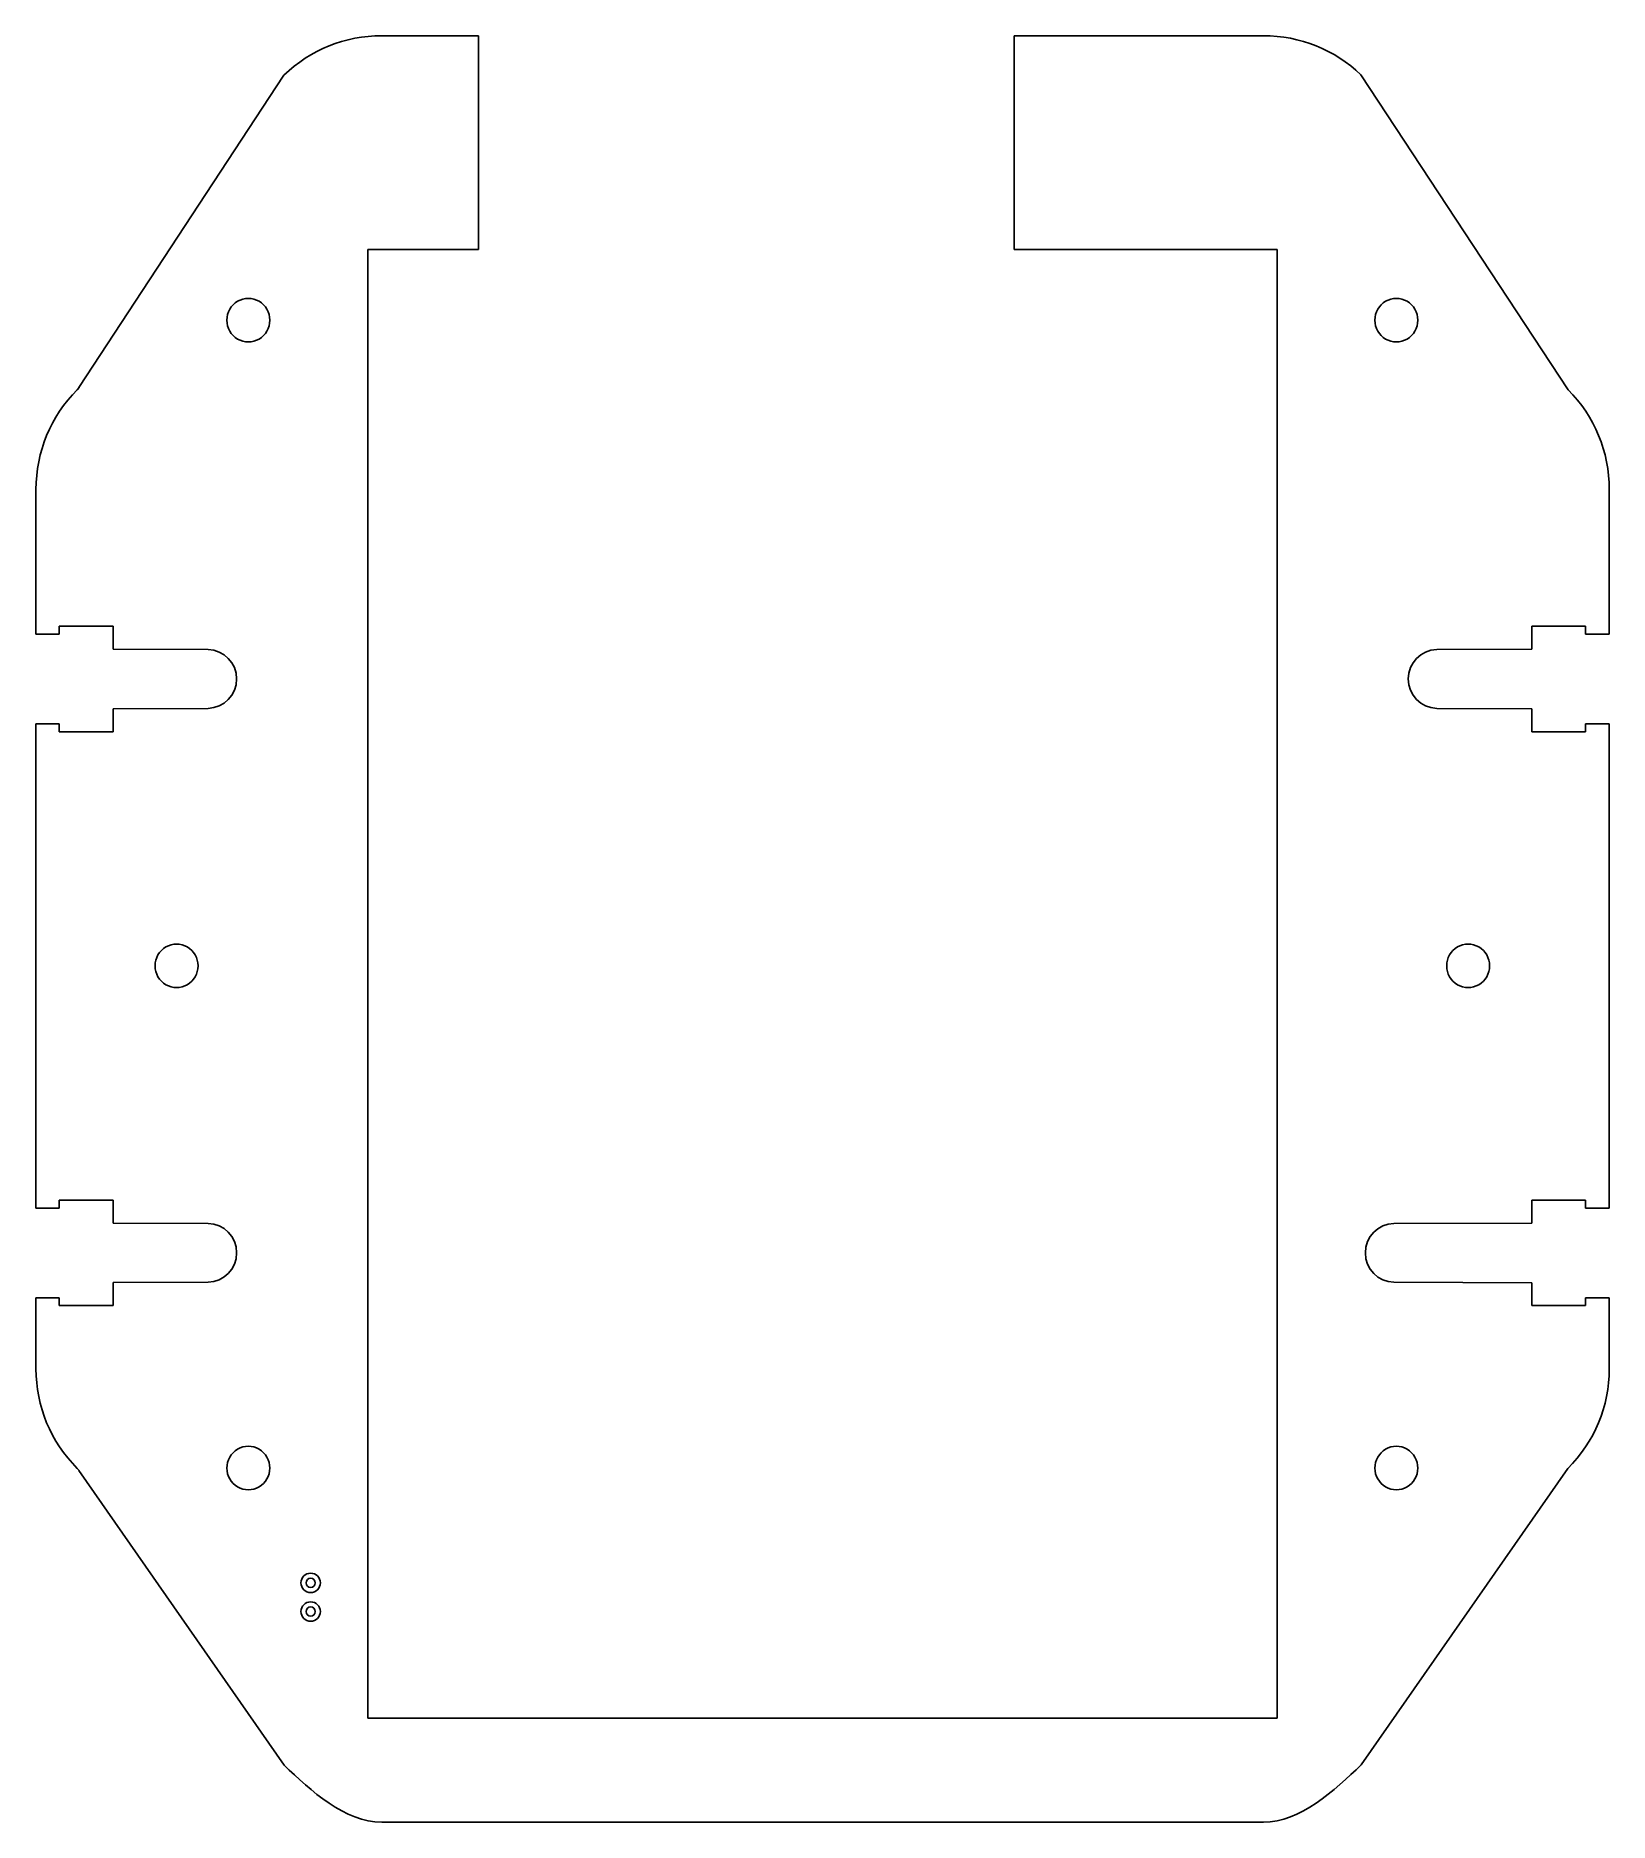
# Model space of a CAD drawing. Extents: x 125 to 387, y 304 to 438.
# Drawn here: x 125.2 to 235.2, y 312.7 to 437.6 of the extents above; entities outside this region: 4.
import ezdxf

# ---------------------------------------------------------------- set-up
doc = ezdxf.new("R2010")
doc.units = 0
doc.layers.add('Layer_1', color=7, linetype='CONTINUOUS')

msp = doc.modelspace()

# ---------------------------------------------------------------- linework, layer by layer
at = {"layer": 'Layer_1', "color": 7}
for p, q in [((149.536537, 437.638855), (149.360148, 437.638855)), ((156.134751, 437.638855), (149.536537, 437.638855)), ((156.134751, 422.689903), (156.134751, 437.638855)), ((210.999259, 437.638855), (193.580842, 437.638855)), ((193.580842, 437.638855), (193.580842, 422.689903)), ((142.525092, 434.878369), (128.18467, 413.050247)), ((232.298232, 412.882664), (217.816676, 434.904828)), ((148.390009, 319.996289), (148.390009, 422.689903)), ((148.390009, 422.689903), (156.134751, 422.689903)), ((193.580842, 422.689903), (211.960564, 422.689903)), ((211.960564, 422.689903), (211.960564, 319.996289)), ((141.531102, 417.748217), (141.531102, 417.748217)), ((221.798065, 417.748217), (221.798065, 417.748217)), ((128.202309, 413.032608), (128.070017, 412.88268)), ((128.18467, 413.050247), (128.202309, 413.032608)), ((125.186059, 405.915319), (125.16842, 395.799417)), ((235.182176, 395.7994), (235.182176, 405.915302)), ((126.817656, 395.799417), (126.817656, 396.355042)), ((126.817656, 396.355042), (130.583559, 396.355042)), ((130.583559, 396.355042), (130.583559, 394.741083)), ((229.758232, 394.741066), (229.758232, 396.355025)), ((229.758232, 396.355025), (233.52412, 396.355025)), ((233.52412, 396.355025), (233.52412, 395.7994)), ((125.16842, 395.799417), (126.817656, 395.799417)), ((233.52412, 395.7994), (235.182176, 395.7994)), ((130.583559, 394.741083), (137.222464, 394.716022)), ((223.119603, 394.716002), (229.758232, 394.741063)), ((221.121272, 392.659677), (221.121272, 392.659683)), ((137.222464, 390.603378), (130.583559, 390.578289)), ((130.583559, 390.578291), (130.583559, 388.973152)), ((229.758232, 390.578294), (223.119603, 390.603356)), ((229.758232, 388.973155), (229.758232, 390.578294)), ((126.817656, 389.528777), (125.16842, 389.528777)), ((125.16842, 389.528777), (125.16842, 355.662108)), ((126.817656, 388.973152), (126.817656, 389.528777)), ((130.583559, 388.973152), (126.817656, 388.973152)), ((233.52412, 388.973155), (229.758232, 388.973155)), ((235.182176, 389.52878), (233.52412, 389.52878)), ((233.52412, 389.52878), (233.52412, 388.973155)), ((235.182176, 355.662111), (235.182176, 389.52878)), ((136.513812, 372.598337), (136.513812, 372.598337)), ((226.814989, 372.598337), (226.814989, 372.598337)), ((126.817656, 355.662108), (126.817656, 356.217733)), ((126.817656, 356.217733), (130.583559, 356.217733)), ((130.583559, 356.217733), (130.583559, 354.612594)), ((229.758232, 354.612597), (229.758232, 356.217736)), ((229.758232, 356.217736), (233.52412, 356.217736)), ((233.52412, 356.217736), (233.52412, 355.662111)), ((125.16842, 355.662108), (126.817656, 355.662108)), ((233.52412, 355.662111), (235.182176, 355.662111)), ((130.583559, 354.612594), (137.222464, 354.587533)), ((220.12435, 354.585337), (229.758232, 354.6126)), ((218.130761, 352.526803), (218.130761, 352.526811)), ((137.222464, 350.4749), (130.583559, 350.449839)), ((130.583559, 350.449842), (130.583559, 348.8447)), ((229.758232, 350.441011), (220.12435, 350.468274)), ((229.758232, 348.844694), (229.758232, 350.441011)), ((126.817656, 349.391508), (125.16842, 349.391508)), ((125.16842, 349.391508), (125.186059, 344.426161)), ((126.817656, 348.8447), (126.817656, 349.391508)), ((130.583559, 348.8447), (126.817656, 348.8447)), ((233.52412, 348.844694), (229.758232, 348.844694)), ((235.182176, 349.391497), (233.52412, 349.391497)), ((233.52412, 349.391497), (233.52412, 348.844694)), ((235.182176, 344.42615), (235.182176, 349.391497)), ((128.070017, 337.458797), (128.211128, 337.317686)), ((128.211128, 337.317686), (128.184684, 337.300047)), ((141.531102, 337.481251), (141.531102, 337.481251)), ((217.834343, 316.724286), (232.280564, 337.44115)), ((221.798065, 337.481251), (221.798065, 337.481251)), ((128.184684, 337.300047), (142.542731, 316.697825)), ((211.960564, 319.996289), (148.390009, 319.996289)), ((377.371412, 313.993653), (387.371412, 313.993653)), ((377.371412, 303.993653), (377.371412, 313.993653)), ((387.371412, 313.993653), (387.371412, 303.993653)), ((149.360176, 312.711436), (210.999259, 312.711436)), ((387.371412, 303.993653), (377.371412, 303.993653))]:
    msp.add_line(p, q, dxfattribs=at)
at = {"layer": 'Layer_1', "color": 1}
for p, q in [((144.391089, 329.777391), (144.391089, 329.777391)), ((144.391089, 328.773936), (144.391089, 328.773936)), ((144.391089, 327.770834), (144.391089, 327.770834)), ((144.391089, 326.767378), (144.391089, 326.767378))]:
    msp.add_line(p, q, dxfattribs=at)
at = {"layer": 'Layer_1', "color": 7}
for points in [[(149.360148, 437.638855), (146.796836, 437.638855), (144.370233, 436.656276), (142.525092, 434.878369)], [(217.816676, 434.904828), (215.990274, 436.660789), (213.562571, 437.638855), (210.999259, 437.638855)], [(138.531108, 417.748217), (138.531108, 418.292268), (138.816999, 418.794993), (139.281114, 419.067019)], [(139.281114, 419.067019), (139.7452, 419.339047), (140.31701, 419.339047), (140.781097, 419.067019)], [(140.781097, 419.067019), (141.245183, 418.794993), (141.531102, 418.292268), (141.531102, 417.748217)], [(218.798071, 417.748217), (218.798071, 418.292268), (219.083963, 418.794993), (219.548077, 419.067019)], [(219.548077, 419.067019), (220.012163, 419.339047), (220.583974, 419.339047), (221.04806, 419.067019)], [(221.04806, 419.067019), (221.512146, 418.794993), (221.798065, 418.292268), (221.798065, 417.748217)], [(139.281114, 416.429412), (138.816999, 416.701438), (138.531108, 417.204163), (138.531108, 417.748217)], [(141.531102, 417.748217), (141.531102, 417.204163), (141.245183, 416.701438), (140.781097, 416.429412)], [(219.548077, 416.429412), (219.083963, 416.701438), (218.798071, 417.204163), (218.798071, 417.748217)], [(221.798065, 417.748217), (221.798065, 417.204163), (221.512146, 416.701438), (221.04806, 416.429412)], [(140.781097, 416.429412), (140.31701, 416.157387), (139.7452, 416.157387), (139.281114, 416.429412)], [(221.04806, 416.429412), (220.583974, 416.157387), (220.012163, 416.157387), (219.548077, 416.429412)], [(128.070017, 412.88268), (126.209639, 411.021241), (125.186059, 408.54696), (125.186059, 405.915319)], [(235.182176, 405.915302), (235.182176, 408.547296), (234.158528, 411.021227), (232.298232, 412.882664)], [(137.222464, 394.716019), (138.316826, 394.690958), (139.212258, 393.781531), (139.212258, 392.659697)], [(221.121272, 392.659683), (221.121272, 393.781514), (222.016707, 394.690935), (223.119603, 394.716002)], [(139.212258, 392.659697), (139.212258, 391.537872), (138.316826, 390.628451), (137.222464, 390.603378)], [(223.119603, 390.603356), (222.016707, 390.628417), (221.121272, 391.537844), (221.121272, 392.659677)], [(133.513818, 372.598337), (133.513818, 373.142391), (133.799709, 373.645116), (134.263823, 373.917142)], [(134.263823, 373.917142), (134.72791, 374.189167), (135.29972, 374.189167), (135.763806, 373.917142)], [(135.763806, 373.917142), (136.227893, 373.645116), (136.513812, 373.142391), (136.513812, 372.598337)], [(223.814995, 372.598337), (223.814995, 373.142391), (224.100886, 373.645116), (224.565, 373.917142)], [(224.565, 373.917142), (225.029087, 374.189167), (225.600897, 374.189167), (226.064983, 373.917142)], [(226.064983, 373.917142), (226.529069, 373.645116), (226.814989, 373.142391), (226.814989, 372.598337)], [(134.263823, 371.279535), (133.799709, 371.551561), (133.513818, 372.054286), (133.513818, 372.598337)], [(136.513812, 372.598337), (136.513812, 372.054286), (136.227893, 371.551561), (135.763806, 371.279535)], [(224.565, 371.279535), (224.100886, 371.551561), (223.814995, 372.054286), (223.814995, 372.598337)], [(226.814989, 372.598337), (226.814989, 372.054286), (226.529069, 371.551561), (226.064983, 371.279535)], [(135.763806, 371.279535), (135.29972, 371.007507), (134.72791, 371.007507), (134.263823, 371.279535)], [(226.064983, 371.279535), (225.600897, 371.007507), (225.029087, 371.007507), (224.565, 371.279535)], [(137.222464, 354.587536), (138.316826, 354.562474), (139.212258, 353.65305), (139.212258, 352.531222)], [(218.130761, 352.526811), (218.130761, 353.648642), (219.026195, 354.558063), (220.12435, 354.585337)], [(139.212258, 352.531222), (139.212258, 351.409394), (138.316826, 350.49997), (137.222464, 350.4749)], [(220.12435, 350.468276), (219.026195, 350.495539), (218.130761, 351.404969), (218.130761, 352.526803)], [(125.186059, 344.426161), (125.186059, 341.794524), (126.209639, 339.320595), (128.070017, 337.458797)], [(232.280564, 337.44115), (234.157935, 339.322409), (235.182176, 341.794865), (235.182176, 344.42615)], [(138.531108, 337.481251), (138.531108, 338.025305), (138.816999, 338.52803), (139.281114, 338.800056)], [(139.281114, 338.800056), (139.7452, 339.072081), (140.31701, 339.072081), (140.781097, 338.800056)], [(140.781097, 338.800056), (141.245183, 338.52803), (141.531102, 338.025305), (141.531102, 337.481251)], [(218.798071, 337.481251), (218.798071, 338.025305), (219.083963, 338.52803), (219.548077, 338.800056)], [(219.548077, 338.800056), (220.012163, 339.072081), (220.583974, 339.072081), (221.04806, 338.800056)], [(221.04806, 338.800056), (221.512146, 338.52803), (221.798065, 338.025305), (221.798065, 337.481251)], [(139.281114, 336.162449), (138.816999, 336.434474), (138.531108, 336.9372), (138.531108, 337.481251)], [(141.531102, 337.481251), (141.531102, 336.9372), (141.245183, 336.434474), (140.781097, 336.162449)], [(219.548077, 336.162449), (219.083963, 336.434474), (218.798071, 336.9372), (218.798071, 337.481251)], [(221.798065, 337.481251), (221.798065, 336.9372), (221.512146, 336.434474), (221.04806, 336.162449)], [(140.781097, 336.162449), (140.31701, 335.890421), (139.7452, 335.890421), (139.281114, 336.162449)], [(221.04806, 336.162449), (220.583974, 335.890421), (220.012163, 335.890421), (219.548077, 336.162449)], [(142.542731, 316.697825), (144.369132, 314.941869), (146.796836, 312.711436), (149.360176, 312.711436)], [(210.999259, 312.711436), (213.562599, 312.711436), (215.989174, 314.946382), (217.834343, 316.724286)]]:
    msp.add_open_spline(points, degree=3, dxfattribs=at)
at = {"layer": 'Layer_1', "color": 1}
for points in [[(143.712542, 329.452463), (143.712542, 329.826947), (144.016947, 330.131346), (144.391089, 330.131346)], [(144.391089, 330.131346), (144.76557, 330.131346), (145.069975, 329.826947), (145.069975, 329.452463)], [(144.391089, 328.773936), (144.016947, 328.773936), (143.712542, 329.078335), (143.712542, 329.452463)], [(144.391089, 329.777391), (144.211991, 329.777391), (144.066506, 329.631564), (144.066506, 329.452463)], [(144.066506, 329.452463), (144.066506, 329.273362), (144.211991, 329.127891), (144.391089, 329.127891)], [(144.716012, 329.452463), (144.716012, 329.631564), (144.570188, 329.777391), (144.391089, 329.777391)], [(145.069975, 329.452463), (145.069975, 329.078335), (144.76557, 328.773936), (144.391089, 328.773936)], [(144.391089, 329.127891), (144.570188, 329.127891), (144.716012, 329.273362), (144.716012, 329.452463)], [(143.712542, 327.445906), (143.712542, 327.820386), (144.016947, 328.124785), (144.391089, 328.124785)], [(144.391089, 326.767378), (144.016947, 326.767378), (143.712542, 327.071778), (143.712542, 327.445906)], [(144.391089, 327.770834), (144.211991, 327.770834), (144.066506, 327.625007), (144.066506, 327.445906)], [(144.066506, 327.445906), (144.066506, 327.266805), (144.211991, 327.12133), (144.391089, 327.12133)], [(144.391089, 328.124785), (144.76557, 328.124785), (145.069975, 327.820386), (145.069975, 327.445906)], [(144.716012, 327.445906), (144.716012, 327.625007), (144.570188, 327.770834), (144.391089, 327.770834)], [(145.069975, 327.445906), (145.069975, 327.071778), (144.76557, 326.767378), (144.391089, 326.767378)], [(144.391089, 327.12133), (144.570188, 327.12133), (144.716012, 327.266805), (144.716012, 327.445906)]]:
    msp.add_open_spline(points, degree=3, dxfattribs=at)

doc.saveas('drawing.dxf')
